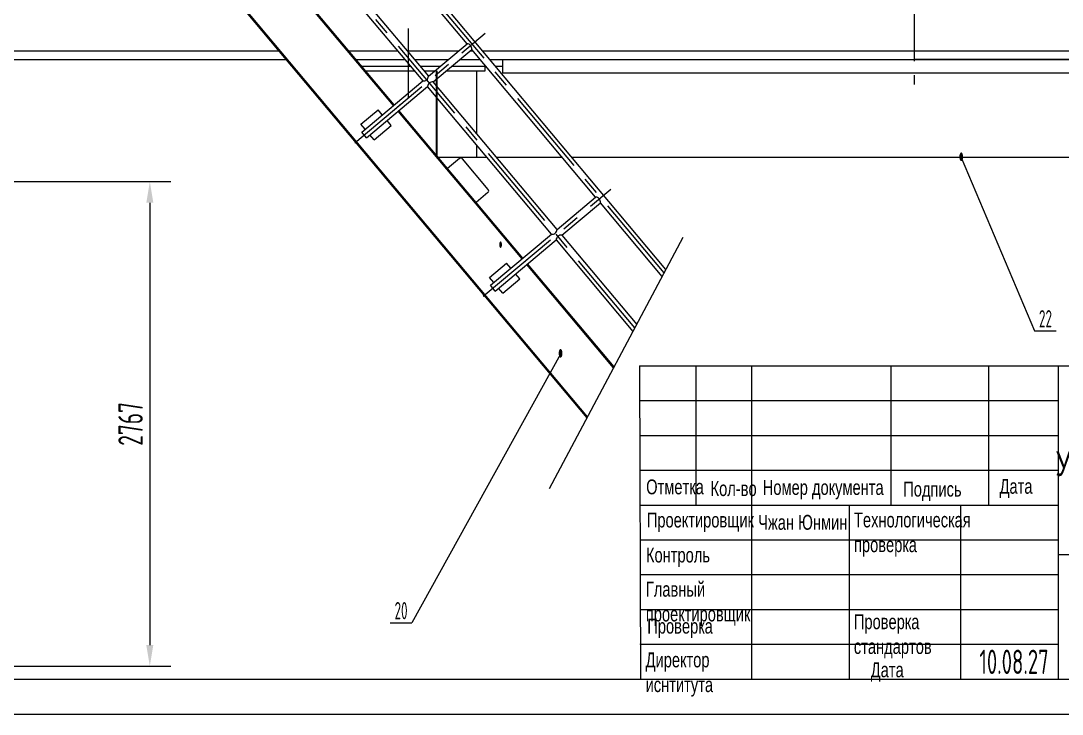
# Model space of a CAD drawing. Header units: millimetres. Extents: x 0 to 16800, y -457 to 11880.
# Drawn here: x 5900 to 11848, y 0 to 3960 of the extents above; entities that cross this region are included whole.
import ezdxf
from ezdxf.enums import TextEntityAlignment as Align

# ---------------------------------------------------------------- set-up
doc = ezdxf.new("R2010")
doc.units = ezdxf.units.MM
doc.header["$LTSCALE"] = 400
doc.linetypes.add('G', pattern=[2, 1.25, -0.25, 0.25, -0.25])
for name, color, linetype in [('01', 7, 'Continuous'), ('02', 1, 'Continuous'), ('05', 142, 'G'), ('08', 1, 'Continuous'), ('11', 3, 'Continuous'), ('THICK', 7, 'Continuous')]:
    doc.layers.add(name, color=color, linetype=linetype)
doc.styles.get("Standard").update_dxf_attribs({"font": 'isocp', "width": 0.707, "bigfont": 'intecad.shx'})
doc.dimstyles.new('INTE', dxfattribs={"dimscale": 40, "dimtxt": 3.5, "dimasz": 3, "dimexe": 3, "dimexo": 0, "dimgap": 1, "dimtad": 1, "dimdec": 1, "dimdsep": 46, "dimtxsty": 'Standard', "dimcen": 0, "dimclrd": 1, "dimclre": 1, "dimclrt": 3, "dimaunit": 1, "dimadec": 0, "dimazin": 0, "dimtfac": 1, "dimtmove": 0, "dimatfit": 0, "dimfxl": 1, "dimarcsym": 0})

# ---------------------------------------------------------------- blocks, each defined once
blk = doc.blocks.new('trt')
at = {"layer": '01', "ltscale": 0.8}
for p, q in [((8625.7, 23151.06), (10242.73, 23151.06)), ((10640.88, 23151.06), (10918.73, 23151.06)), ((10973.95, 23151.06), (11267.67, 23151.06)), ((11333.48, 23151.06), (11349.52, 23151.06)), ((11404.74, 23151.06), (13870.3, 23151.06)), ((13870.3, 23151.06), (17642.3, 23151.06)), ((8650.7, 23101.06), (10284.68, 23101.06)), ((10682.83, 23101.06), (10960.69, 23101.06)), ((11015.91, 23101.06), (11208.09, 23101.06)), ((11273.89, 23101.06), (11391.47, 23101.06)), ((11446.69, 23101.06), (13870.3, 23101.06)), ((11520.8, 23023.86), (11520.8, 23101.06)), ((13870.3, 23101.06), (17642.3, 23101.06)), ((10714.72, 23063.06), (10992.57, 23063.06)), ((10736.95, 23036.56), (11014.81, 23036.56)), ((11047.79, 23063.06), (11162.8, 23063.06)), ((11070.03, 23036.56), (11131.22, 23036.56)), ((11197.02, 23036.56), (11420.05, 23036.56)), ((11228.61, 23063.06), (11423.36, 23063.06)), ((11478.58, 23063.06), (11520.8, 23063.06)), ((13870.3, 23023.86), (11520.8, 23023.86)), ((16219.8, 23023.86), (13870.3, 23023.86))]:
    blk.add_line(p, q, dxfattribs=at)
at = {"layer": '01', "color": 7, "linetype": 'Continuous', "ltscale": 0.8}
blk.add_line((11420.05, 23036.56), (11420.05, 23063.06), dxfattribs=at)
at = {"layer": '05', "color": 4, "linetype": 'G', "ltscale": 0.8}
for p, q in [((13870.3, 24772.21), (13870.3, 22959.32)), ((10982.3, 22878.8), (10982.3, 23279.57))]:
    blk.add_line(p, q, dxfattribs=at)
blk = doc.blocks.new('*D101')
at = {"layer": '08', "color": 1, "lineweight": -2}
for p, q in [((5518.6, 3041.1), (6757.1, 3041.1)), ((6637.1, 2921.1), (6637.1, 394.1)), ((5518.6, 274.1), (6757.1, 274.1))]:
    blk.add_line(p, q, dxfattribs=at)
at = {"layer": '08', "color": 1}
for points in [[(6617.1, 2921.1), (6657.1, 2921.1), (6637.1, 3041.1)], [(6617.1, 394.1), (6657.1, 394.1), (6637.1, 274.1)]]:
    blk.add_solid(points, dxfattribs=at)
at = {"layer": 'Defpoints', "color": 0}
for p in [(5518.6, 3041.1), (5518.6, 274.1), (6637.1, 274.1)]:
    blk.add_point(p, dxfattribs=at)
at = {"layer": '08', "color": 3, "insert": (6527.1, 1657.6), "char_height": 140, "attachment_point": 5, "rotation": 90}
blk.add_mtext('2767', dxfattribs=at)
blk = doc.blocks.new('*U191')
at = {"layer": '01'}
blk.add_lwpolyline([(25, 5), (415, 5)], dxfattribs=at)
at = {"layer": '02'}
blk.add_lwpolyline([(0, 0), (420, 0)], dxfattribs=at)

msp = doc.modelspace()

# ---------------------------------------------------------------- linework, layer by layer
for p, q in [((9585.03, 2540.02), (7078.6, 5527.07)), ((8448.66, 3828.49), (7741.15, 4671.67)), ((7520.76, 4486.74), (8228.27, 3643.56)), ((7488.35, 4459.55), (8195.87, 3616.37)), ((8028.22, 3475.69), (7320.7, 4318.88)), ((8032.82, 3479.55), (7325.3, 4322.73)), ((9134.16, 1692.52), (7080.63, 4139.82)), ((9137.2, 1698.23), (7085.23, 4143.68)), ((8228.27, 3643.56), (8448.66, 3828.49)), ((8255.46, 3611.15), (8475.85, 3796.08)), ((9183.37, 2952.9), (8475.85, 3796.08)), ((8502.32, 3673.69), (8502.32, 3316.95)), ((7848.2, 3324.64), (8195.87, 3616.37)), ((7875.39, 3292.23), (8223.06, 3583.96)), ((8930.57, 2740.78), (8223.06, 3583.96)), ((8962.98, 2767.97), (8255.46, 3611.15)), ((7964.64, 3422.34), (7940.31, 3451.33)), ((8333, 3112.47), (8055.41, 3443.29)), ((8337.59, 3116.33), (8060.01, 3447.14)), ((7867.35, 3340.71), (7843.02, 3369.7)), ((8016.16, 3360.94), (7991.83, 3389.94)), ((7875.39, 3292.23), (7848.2, 3324.64)), ((7918.87, 3279.31), (7894.54, 3308.3)), ((8502.32, 3251.15), (8502.32, 3178.19)), ((8405, 3172.89), (8337.59, 3116.33)), ((8762.93, 2600.1), (8496.26, 2917.9)), ((8767.52, 2603.96), (8500.86, 2921.75)), ((8962.98, 2767.97), (9183.37, 2952.9)), ((8990.17, 2735.56), (9210.56, 2920.49)), ((9563.6, 2499.75), (9210.56, 2920.49)), ((8582.9, 2449.05), (8930.57, 2740.78)), ((8610.09, 2416.64), (8957.76, 2708.37)), ((8957.76, 2708.37), (9396.46, 2185.56)), ((8990.17, 2735.56), (9417.88, 2225.83)), ((8699.34, 2546.75), (8675.01, 2575.75)), ((9285.61, 1977.2), (8790.12, 2567.7)), ((9288.65, 1982.91), (8794.71, 2571.56)), ((8750.86, 2485.35), (8726.53, 2514.35)), ((8602.06, 2465.12), (8577.73, 2494.11)), ((8610.09, 2416.64), (8582.9, 2449.05)), ((8653.58, 2403.72), (8629.25, 2432.71))]:
    msp.add_line(p, q)
msp.add_arc((8413.36, 3162.93), 13, 40, 130)
at = {"layer": '01', "color": 7, "linetype": 'Continuous'}
for p, q in [((13723.26, 3738.19), (11003.26, 3738.19)), ((7843.02, 3369.7), (7940.31, 3451.33)), ((7918.87, 3279.31), (8016.16, 3360.94)), ((8569.88, 2996.63), (8423.32, 3171.29)), ((8496.26, 2917.9), (8333, 3112.47)), ((8500.86, 2921.75), (8337.59, 3116.33)), ((8568.27, 2978.32), (8500.86, 2921.75)), ((8577.73, 2494.11), (8675.01, 2575.75)), ((8653.58, 2403.72), (8750.86, 2485.35))]:
    msp.add_line(p, q, dxfattribs=at)
at = {"layer": '01'}
for p, q in [((8272.26, 3673.69), (8272.26, 3194.19)), ((8277.26, 3673.69), (8277.26, 3188.23)), ((8563.54, 3178.19), (8285.69, 3178.19)), ((8994.33, 3178.19), (8618.76, 3178.19)), ((13734.26, 3178.19), (9049.55, 3178.19))]:
    msp.add_line(p, q, dxfattribs=at)
for centre, start, end in [((8447.04, 3799.51), 353.211054, 86.788946), ((8199.3, 3645.18), 263.211054, 356.788946), ((8252.03, 3582.34), 83.211054, 176.788946), ((9181.74, 2923.92), 353.211054, 86.788946), ((8934, 2769.59), 263.211054, 356.788946), ((8986.74, 2706.75), 83.211054, 176.788946)]:
    msp.add_arc(centre, 29.02, start, end, dxfattribs=at)
at = {"layer": '01', "color": 7, "linetype": 'Continuous'}
msp.add_arc((8559.92, 2988.28), 13, 310, 40, dxfattribs=at)
at = {"layer": '02'}
for p, q in [((11271.37, 3178.19), (11690.42, 2188.6)), ((8919.82, 1289.63), (9683.45, 2725.02)), ((11690.42, 2188.6), (11814.42, 2188.6)), ((8982.99, 2055.56), (8133.91, 521.63)), ((8009.91, 521.63), (8133.91, 521.63))]:
    msp.add_line(p, q, dxfattribs=at)
at = {"layer": '05', "color": 4, "linetype": 'G'}
for p, q in [((9574.32, 2519.89), (7062.4, 5513.47)), ((9407.17, 2205.7), (7469.32, 4515.13)), ((7807.06, 3262.51), (8552.95, 3888.39)), ((8036.62, 3455.13), (8075.37, 3487.65)), ((8541.77, 2386.92), (9269.79, 2997.8)), ((8771.32, 2579.54), (8810.08, 2612.06))]:
    msp.add_line(p, q, dxfattribs=at)
at = {"layer": 'THICK'}
for p, q in [((9433.99, 1990.15), (9439.42, 200)), ((9433.99, 1990.15), (16600, 1990.15)), ((9757.56, 1989.28), (9757.56, 1990.15)), ((9757.66, 1194.53), (9757.66, 1990.15)), ((10075.91, 200), (10075.91, 1990.15)), ((10871.53, 1194.53), (10871.53, 1990.15)), ((11428.47, 1194.53), (11428.47, 1990.15)), ((11826.28, 200), (11826.28, 1990.15)), ((9439.42, 1393.43), (11826.28, 1393.43)), ((9439.42, 1194.53), (11826.28, 1194.53)), ((10632.85, 200), (10632.85, 1194.53)), ((11269.34, 200), (11269.34, 1194.53)), ((11826.28, 912.61), (14014.23, 912.61)), ((9439.42, 200), (16600, 200))]:
    msp.add_line(p, q, dxfattribs=at)
at = {"layer": 'THICK', "color": 3}
for p, q in [((9439.42, 1791.24), (11826.28, 1791.24)), ((9439.42, 1592.34), (11826.28, 1592.34)), ((9439.42, 995.62), (11826.28, 995.62)), ((9439.42, 796.72), (11826.28, 796.72)), ((9439.42, 597.81), (11826.28, 597.81)), ((9439.42, 398.91), (11826.28, 398.91))]:
    msp.add_line(p, q, dxfattribs=at)
for p in [(9439.42, 398.91), (9439.42, 200)]:
    msp.add_point(p, dxfattribs=at)

# ---------------------------------------------------------------- block references
at = {"layer": '01', "color": 7, "linetype": 'Continuous'}
msp.add_blockref('trt', (-2867.04, -19362.88), dxfattribs=at)
at = {"layer": '02', "xscale": 40, "yscale": 40, "zscale": 40}
msp.add_blockref('*U191', (0, 0), dxfattribs=at)

# ---------------------------------------------------------------- texts
at = {"layer": '01', "char_height": 84.8232, "attachment_point": 1}
for s, insert in [('{\\fArial|b0|i0|c204|p34;Отметка}', (9471.9, 1340.43)), ('{\\fArial|b0|i0|c204|p34;Кол-во}', (9839.75, 1330.67)), ('{\\fArial|b0|i0|c204|p34;Номер документа}', (10137.72, 1337.2)), ('{\\fArial|b0|i0|c204|p34;Подпись}', (10940.05, 1327.42)), ('{\\fArial|b0|i0|c204|p34;Дата}', (11490.2, 1343.68)), ('{\\fArial|b0|i0|c204|p34;Проектировщик}', (9475.63, 1150.96)), ('{\\fArial|b0|i0|c204|p34;\\C3;Чжан Юнмин}', (10111.69, 1137.93)), ('{\\fArial|b0|i0|c204|p34;Технологическая\\Pпроверка}', (10658.91, 1151.6)), ('{\\fArial|b0|i0|c204|p34;Контроль}', (9470.76, 951.16)), ('{\\fArial|b0|i0|c204|p34;Главный\\Pпроектировщик}', (9470.01, 755.93)), ('{\\fArial|b0|i0|c204|p34;Проверка}', (9478.3, 544.97)), ('{\\fArial|b0|i0|c204|p34;Проверка\\Pстандартов}', (10658.09, 570.17)), ('{\\fArial|b0|i0|c204|p34;Директор\\Pиснтитута}', (9468.71, 352.25)), ('{\\fArial|b0|i0|c204|p34;Дата}', (10754.47, 295.55))]:
    msp.add_mtext(s, dxfattribs=dict(at, insert=insert))
at = {"layer": '02', "width": 0.605172}
for p, p2 in [((11259.37, 3158.19), (11283.37, 3158.19)), ((8970.99, 2035.56), (8994.99, 2035.56))]:
    msp.add_text('●', height=40, dxfattribs=at).set_placement(p, p2, align=Align.FIT)
at = {"layer": '02', "text_generation_flag": 4, "width": 0.605172}
msp.add_text('●', height=30, rotation=180, dxfattribs=at).set_placement((8649.4, 2662.35), (8631.4, 2662.35), align=Align.FIT)
at = {"layer": '02', "insert": (11810.01, 1500.79), "char_height": 140, "attachment_point": 1}
msp.add_mtext('{\\fArial|b0|i0|c204|p34;\\C3;Установка платформы поворота}', dxfattribs=at)
at = {"layer": '11'}
for s, height, width, p, p2 in [('22', 98.995, 0.573679, (11715.22, 2208.6), (11789.62, 2208.6)), ('20', 98.995, 0.600864, (8034.71, 541.63), (8109.11, 541.63)), ('10.08.27', 138.545, 0.642055, (11374.89, 229.69), (11770.73, 229.69))]:
    msp.add_text(s, height=height, dxfattribs=dict(at, width=width)).set_placement(p, p2, align=Align.FIT)

# ---------------------------------------------------------------- dimensions: what is measured, and where the dimension line sits
at = {"layer": '08'}
dim = msp.add_linear_dim(base=(6637.12, 274.09), p1=(5518.58, 3041.09), p2=(5518.58, 274.09), angle=90, dimstyle='INTE', dxfattribs=at)
dim.commit()
dim.dimension.update_dxf_attribs({"geometry": '*D101', "text_midpoint": (6527.11, 1657.59)})

doc.saveas('drawing.dxf')
